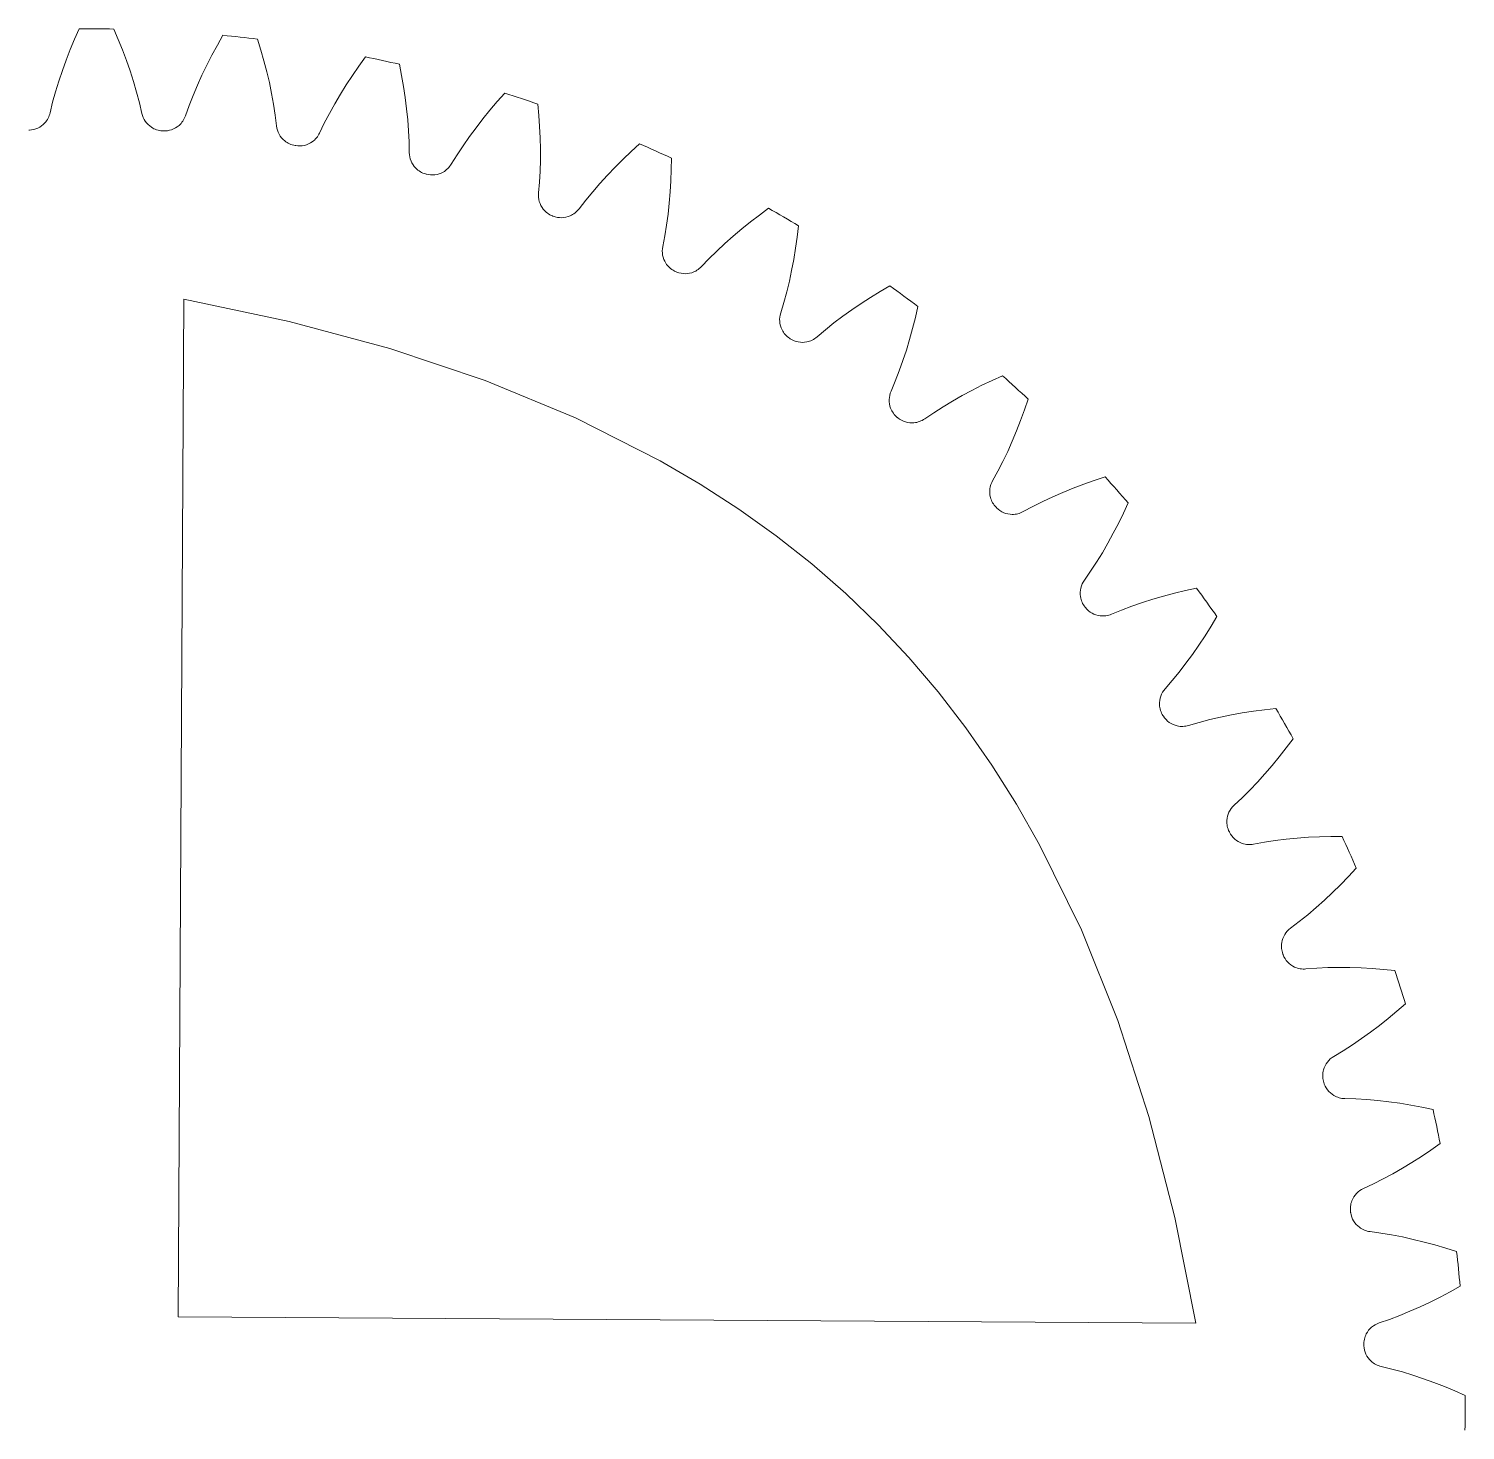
# Model space of a CAD drawing. Extents: x -181 to 448, y -465 to -8.
# Drawn here: x 355.4 to 447.9, y -116.5 to -26.2 of the extents above; entities that cross this region are included whole.
import ezdxf

# ---------------------------------------------------------------- set-up
doc = ezdxf.new("R2010")
doc.units = 0
doc.header["$MEASUREMENT"] = 0
doc.layers.add('Layer 1', color=7, linetype='Continuous')

# ---------------------------------------------------------------- blocks, each defined once
blk = doc.blocks.new('block 6')
at = {"layer": 'Layer 1', "color": 7, "lineweight": 9, "true_color": 0xffffff}
blk.add_lwpolyline([(365.37, -43.596), (372.165, -45.027), (378.642, -46.772), (384.793, -48.84), (390.605, -51.244), (396.061, -54.001), (398.649, -55.517), (401.141, -57.129), (403.535, -58.838), (405.828, -60.646), (408.02, -62.555), (410.109, -64.565), (412.095, -66.678), (413.979, -68.892), (415.761, -71.207), (417.442, -73.621), (419.025, -76.132), (420.512, -78.738), (423.208, -84.227), (425.547, -90.069), (427.547, -96.246), (429.221, -102.747), (430.577, -109.561)], dxfattribs=at)
blk = doc.blocks.new('block 7')
at = {"layer": 'Layer 1', "color": 7, "lineweight": 9, "true_color": 0xffffff}
blk.add_lwpolyline([(430.577, -109.561), (365.01, -109.16)], dxfattribs=at)
blk = doc.blocks.new('block 8')
at = {"layer": 'Layer 1', "color": 7, "lineweight": 9, "true_color": 0xffffff}
blk.add_lwpolyline([(365.01, -109.16), (365.37, -43.596)], dxfattribs=at)
blk = doc.blocks.new('block 15')
at = {"layer": 'Layer 1', "color": 7, "lineweight": 9, "true_color": 0xffffff}
blk.add_open_spline([(440.558, -102.454), (440.556, -102.439), (440.554, -102.423), (440.551, -102.408)], degree=3, dxfattribs=at)
blk = doc.blocks.new('block 16')
at = {"layer": 'Layer 1', "color": 7, "lineweight": 9, "true_color": 0xffffff}
blk.add_open_spline([(441.38, -100.886), (441.21, -100.963), (441.056, -101.071), (440.928, -101.206), (440.8, -101.341), (440.699, -101.5), (440.632, -101.674), (440.587, -101.79), (440.557, -101.912), (440.543, -102.035), (440.53, -102.159), (440.532, -102.285), (440.551, -102.408)], degree=3, knots=[0, 0, 0, 0, 1, 1, 1, 2, 2, 2, 3, 3, 3, 4, 4, 4, 4], dxfattribs=at)
blk = doc.blocks.new('block 17')
at = {"layer": 'Layer 1', "color": 7, "lineweight": 9, "true_color": 0xffffff}
blk.add_lwpolyline([(441.38, -100.886), (442.016, -100.588), (442.647, -100.269), (443.272, -99.931), (443.892, -99.575), (444.507, -99.203), (445.116, -98.814), (445.72, -98.41), (446.319, -97.991)], dxfattribs=at)
blk = doc.blocks.new('block 18')
at = {"layer": 'Layer 1', "color": 7, "lineweight": 9, "true_color": 0xffffff}
blk.add_open_spline([(446.319, -97.991), (446.177, -97.256), (446.025, -96.522), (445.864, -95.79)], degree=3, dxfattribs=at)
blk = doc.blocks.new('block 19')
at = {"layer": 'Layer 1', "color": 7, "lineweight": 9, "true_color": 0xffffff}
blk.add_lwpolyline([(440.181, -95.092), (440.884, -95.113), (441.589, -95.155), (442.297, -95.218), (443.008, -95.298), (443.72, -95.397), (444.433, -95.512), (445.148, -95.643), (445.864, -95.79)], dxfattribs=at)
blk = doc.blocks.new('block 20')
at = {"layer": 'Layer 1', "color": 7, "lineweight": 9, "true_color": 0xffffff}
blk.add_open_spline([(438.817, -94.024), (438.864, -94.204), (438.946, -94.373), (439.058, -94.522), (439.17, -94.671), (439.31, -94.796), (439.47, -94.891), (439.578, -94.955), (439.693, -95.004), (439.813, -95.038), (439.933, -95.072), (440.057, -95.09), (440.181, -95.092)], degree=3, knots=[0, 0, 0, 0, 1, 1, 1, 2, 2, 2, 3, 3, 3, 4, 4, 4, 4], dxfattribs=at)
blk = doc.blocks.new('block 21')
at = {"layer": 'Layer 1', "color": 7, "lineweight": 9, "true_color": 0xffffff}
blk.add_open_spline([(438.817, -94.024), (438.813, -94.009), (438.809, -93.994), (438.805, -93.978)], degree=3, dxfattribs=at)
blk = doc.blocks.new('block 22')
at = {"layer": 'Layer 1', "color": 7, "lineweight": 9, "true_color": 0xffffff}
blk.add_open_spline([(439.47, -92.379), (439.309, -92.472), (439.168, -92.596), (439.054, -92.744), (438.941, -92.892), (438.858, -93.06), (438.809, -93.24), (438.776, -93.36), (438.759, -93.484), (438.758, -93.609), (438.758, -93.734), (438.774, -93.858), (438.805, -93.978)], degree=3, knots=[0, 0, 0, 0, 1, 1, 1, 2, 2, 2, 3, 3, 3, 4, 4, 4, 4], dxfattribs=at)
blk = doc.blocks.new('block 23')
at = {"layer": 'Layer 1', "color": 7, "lineweight": 9, "true_color": 0xffffff}
blk.add_lwpolyline([(439.47, -92.379), (440.072, -92.016), (440.666, -91.633), (441.253, -91.231), (441.832, -90.812), (442.404, -90.377), (442.97, -89.927), (443.528, -89.462), (444.08, -88.983)], dxfattribs=at)
blk = doc.blocks.new('block 24')
at = {"layer": 'Layer 1', "color": 7, "lineweight": 9, "true_color": 0xffffff}
blk.add_open_spline([(444.08, -88.983), (443.862, -88.266), (443.634, -87.552), (443.397, -86.842)], degree=3, dxfattribs=at)
blk = doc.blocks.new('block 25')
at = {"layer": 'Layer 1', "color": 7, "lineweight": 9, "true_color": 0xffffff}
blk.add_lwpolyline([(437.673, -86.741), (438.373, -86.689), (439.08, -86.657), (439.79, -86.645), (440.505, -86.651), (441.224, -86.675), (441.945, -86.715), (442.67, -86.77), (443.397, -86.842)], dxfattribs=at)
blk = doc.blocks.new('block 26')
at = {"layer": 'Layer 1', "color": 7, "lineweight": 9, "true_color": 0xffffff}
blk.add_open_spline([(436.204, -85.822), (436.27, -85.996), (436.369, -86.156), (436.496, -86.292), (436.623, -86.428), (436.776, -86.538), (436.945, -86.616), (437.058, -86.668), (437.178, -86.705), (437.301, -86.726), (437.423, -86.747), (437.549, -86.752), (437.673, -86.741)], degree=3, knots=[0, 0, 0, 0, 1, 1, 1, 2, 2, 2, 3, 3, 3, 4, 4, 4, 4], dxfattribs=at)
blk = doc.blocks.new('block 27')
at = {"layer": 'Layer 1', "color": 7, "lineweight": 9, "true_color": 0xffffff}
blk.add_open_spline([(436.204, -85.822), (436.199, -85.807), (436.193, -85.792), (436.188, -85.778)], degree=3, dxfattribs=at)
blk = doc.blocks.new('block 28')
at = {"layer": 'Layer 1', "color": 7, "lineweight": 9, "true_color": 0xffffff}
blk.add_open_spline([(436.682, -84.117), (436.532, -84.227), (436.404, -84.365), (436.307, -84.524), (436.209, -84.683), (436.144, -84.859), (436.114, -85.043), (436.094, -85.166), (436.09, -85.291), (436.103, -85.415), (436.115, -85.539), (436.144, -85.661), (436.188, -85.778)], degree=3, knots=[0, 0, 0, 0, 1, 1, 1, 2, 2, 2, 3, 3, 3, 4, 4, 4, 4], dxfattribs=at)
blk = doc.blocks.new('block 29')
at = {"layer": 'Layer 1', "color": 7, "lineweight": 9, "true_color": 0xffffff}
blk.add_lwpolyline([(436.682, -84.117), (437.243, -83.693), (437.793, -83.25), (438.335, -82.79), (438.867, -82.313), (439.391, -81.82), (439.906, -81.313), (440.413, -80.792), (440.912, -80.258)], dxfattribs=at)
blk = doc.blocks.new('block 30')
at = {"layer": 'Layer 1', "color": 7, "lineweight": 9, "true_color": 0xffffff}
blk.add_open_spline([(440.912, -80.258), (440.619, -79.568), (440.318, -78.882), (440.009, -78.2)], degree=3, dxfattribs=at)
blk = doc.blocks.new('block 31')
at = {"layer": 'Layer 1', "color": 7, "lineweight": 9, "true_color": 0xffffff}
blk.add_lwpolyline([(434.305, -78.698), (434.996, -78.573), (435.695, -78.468), (436.401, -78.382), (437.113, -78.313), (437.83, -78.261), (438.552, -78.225), (439.278, -78.205), (440.009, -78.2)], dxfattribs=at)
blk = doc.blocks.new('block 32')
at = {"layer": 'Layer 1', "color": 7, "lineweight": 9, "true_color": 0xffffff}
blk.add_open_spline([(432.749, -77.937), (432.832, -78.104), (432.948, -78.252), (433.088, -78.375), (433.229, -78.497), (433.392, -78.59), (433.568, -78.65), (433.686, -78.69), (433.809, -78.715), (433.933, -78.723), (434.058, -78.731), (434.183, -78.723), (434.305, -78.698)], degree=3, knots=[0, 0, 0, 0, 1, 1, 1, 2, 2, 2, 3, 3, 3, 4, 4, 4, 4], dxfattribs=at)
blk = doc.blocks.new('block 33')
at = {"layer": 'Layer 1', "color": 7, "lineweight": 9, "true_color": 0xffffff}
blk.add_open_spline([(432.749, -77.937), (432.742, -77.923), (432.735, -77.909), (432.728, -77.895)], degree=3, dxfattribs=at)
blk = doc.blocks.new('block 34')
at = {"layer": 'Layer 1', "color": 7, "lineweight": 9, "true_color": 0xffffff}
blk.add_open_spline([(433.045, -76.192), (432.907, -76.317), (432.795, -76.468), (432.715, -76.636), (432.634, -76.804), (432.588, -76.986), (432.577, -77.172), (432.57, -77.297), (432.58, -77.422), (432.605, -77.544), (432.63, -77.666), (432.672, -77.784), (432.728, -77.895)], degree=3, knots=[0, 0, 0, 0, 1, 1, 1, 2, 2, 2, 3, 3, 3, 4, 4, 4, 4], dxfattribs=at)
blk = doc.blocks.new('block 35')
at = {"layer": 'Layer 1', "color": 7, "lineweight": 9, "true_color": 0xffffff}
blk.add_lwpolyline([(433.045, -76.192), (433.559, -75.712), (434.06, -75.214), (434.55, -74.699), (435.03, -74.169), (435.499, -73.625), (435.959, -73.067), (436.408, -72.496), (436.849, -71.912)], dxfattribs=at)
blk = doc.blocks.new('block 36')
at = {"layer": 'Layer 1', "color": 7, "lineweight": 9, "true_color": 0xffffff}
blk.add_open_spline([(436.849, -71.912), (436.486, -71.257), (436.115, -70.606), (435.736, -69.96)], degree=3, dxfattribs=at)
blk = doc.blocks.new('block 37')
at = {"layer": 'Layer 1', "color": 7, "lineweight": 9, "true_color": 0xffffff}
blk.add_lwpolyline([(430.115, -71.052), (430.79, -70.855), (431.474, -70.677), (432.166, -70.518), (432.867, -70.375), (433.575, -70.248), (434.289, -70.137), (435.009, -70.041), (435.736, -69.96)], dxfattribs=at)
blk = doc.blocks.new('block 38')
at = {"layer": 'Layer 1', "color": 7, "lineweight": 9, "true_color": 0xffffff}
blk.add_open_spline([(428.488, -70.458), (428.588, -70.614), (428.718, -70.75), (428.871, -70.857), (429.023, -70.964), (429.195, -71.04), (429.377, -71.081), (429.499, -71.108), (429.623, -71.12), (429.748, -71.115), (429.873, -71.11), (429.996, -71.089), (430.115, -71.052)], degree=3, knots=[0, 0, 0, 0, 1, 1, 1, 2, 2, 2, 3, 3, 3, 4, 4, 4, 4], dxfattribs=at)
blk = doc.blocks.new('block 39')
at = {"layer": 'Layer 1', "color": 7, "lineweight": 9, "true_color": 0xffffff}
blk.add_open_spline([(428.488, -70.458), (428.479, -70.444), (428.471, -70.431), (428.462, -70.418)], degree=3, dxfattribs=at)
blk = doc.blocks.new('block 40')
at = {"layer": 'Layer 1', "color": 7, "lineweight": 9, "true_color": 0xffffff}
blk.add_open_spline([(428.6, -68.691), (428.476, -68.83), (428.38, -68.992), (428.318, -69.167), (428.256, -69.343), (428.228, -69.529), (428.237, -69.715), (428.243, -69.839), (428.266, -69.962), (428.304, -70.081), (428.342, -70.2), (428.395, -70.313), (428.462, -70.418)], degree=3, knots=[0, 0, 0, 0, 1, 1, 1, 2, 2, 2, 3, 3, 3, 4, 4, 4, 4], dxfattribs=at)
blk = doc.blocks.new('block 41')
at = {"layer": 'Layer 1', "color": 7, "lineweight": 9, "true_color": 0xffffff}
blk.add_lwpolyline([(428.6, -68.691), (429.061, -68.16), (429.507, -67.612), (429.941, -67.049), (430.363, -66.472), (430.772, -65.881), (431.171, -65.278), (431.559, -64.663), (431.935, -64.037)], dxfattribs=at)
blk = doc.blocks.new('block 42')
at = {"layer": 'Layer 1', "color": 7, "lineweight": 9, "true_color": 0xffffff}
blk.add_open_spline([(431.935, -64.037), (431.506, -63.423), (431.069, -62.815), (430.624, -62.212)], degree=3, dxfattribs=at)
blk = doc.blocks.new('block 43')
at = {"layer": 'Layer 1', "color": 7, "lineweight": 9, "true_color": 0xffffff}
blk.add_lwpolyline([(425.149, -63.885), (425.799, -63.619), (426.461, -63.37), (427.133, -63.139), (427.815, -62.924), (428.505, -62.724), (429.204, -62.539), (429.911, -62.369), (430.624, -62.212)], dxfattribs=at)
blk = doc.blocks.new('block 44')
at = {"layer": 'Layer 1', "color": 7, "lineweight": 9, "true_color": 0xffffff}
blk.add_open_spline([(423.468, -63.464), (423.585, -63.61), (423.728, -63.731), (423.891, -63.821), (424.054, -63.912), (424.233, -63.969), (424.418, -63.991), (424.542, -64.006), (424.667, -64.004), (424.79, -63.986), (424.914, -63.968), (425.034, -63.934), (425.149, -63.885)], degree=3, knots=[0, 0, 0, 0, 1, 1, 1, 2, 2, 2, 3, 3, 3, 4, 4, 4, 4], dxfattribs=at)
blk = doc.blocks.new('block 45')
at = {"layer": 'Layer 1', "color": 7, "lineweight": 9, "true_color": 0xffffff}
blk.add_open_spline([(423.468, -63.464), (423.458, -63.452), (423.449, -63.44), (423.439, -63.428)], degree=3, dxfattribs=at)
blk = doc.blocks.new('block 46')
at = {"layer": 'Layer 1', "color": 7, "lineweight": 9, "true_color": 0xffffff}
blk.add_open_spline([(423.396, -61.696), (423.287, -61.847), (423.208, -62.018), (423.164, -62.199), (423.121, -62.38), (423.113, -62.568), (423.142, -62.752), (423.161, -62.875), (423.196, -62.995), (423.246, -63.109), (423.296, -63.223), (423.361, -63.33), (423.439, -63.428)], degree=3, knots=[0, 0, 0, 0, 1, 1, 1, 2, 2, 2, 3, 3, 3, 4, 4, 4, 4], dxfattribs=at)
blk = doc.blocks.new('block 47')
at = {"layer": 'Layer 1', "color": 7, "lineweight": 9, "true_color": 0xffffff}
blk.add_lwpolyline([(423.396, -61.696), (423.798, -61.119), (424.185, -60.528), (424.557, -59.922), (424.916, -59.304), (425.262, -58.674), (425.595, -58.033), (425.917, -57.381), (426.226, -56.719)], dxfattribs=at)
blk = doc.blocks.new('block 48')
at = {"layer": 'Layer 1', "color": 7, "lineweight": 9, "true_color": 0xffffff}
blk.add_open_spline([(426.226, -56.719), (425.735, -56.153), (425.236, -55.593), (424.731, -55.04)], degree=3, dxfattribs=at)
blk = doc.blocks.new('block 49')
at = {"layer": 'Layer 1', "color": 7, "lineweight": 9, "true_color": 0xffffff}
blk.add_lwpolyline([(419.46, -57.277), (420.079, -56.944), (420.712, -56.628), (421.356, -56.328), (422.012, -56.042), (422.678, -55.772), (423.353, -55.515), (424.038, -55.271), (424.731, -55.04)], dxfattribs=at)
blk = doc.blocks.new('block 50')
at = {"layer": 'Layer 1', "color": 7, "lineweight": 9, "true_color": 0xffffff}
blk.add_open_spline([(417.745, -57.034), (417.876, -57.166), (418.032, -57.272), (418.203, -57.345), (418.375, -57.418), (418.559, -57.456), (418.745, -57.458), (418.869, -57.46), (418.994, -57.445), (419.115, -57.415), (419.235, -57.384), (419.352, -57.338), (419.46, -57.277)], degree=3, knots=[0, 0, 0, 0, 1, 1, 1, 2, 2, 2, 3, 3, 3, 4, 4, 4, 4], dxfattribs=at)
blk = doc.blocks.new('block 51')
at = {"layer": 'Layer 1', "color": 7, "lineweight": 9, "true_color": 0xffffff}
blk.add_open_spline([(417.745, -57.034), (417.734, -57.023), (417.723, -57.012), (417.712, -57)], degree=3, dxfattribs=at)
blk = doc.blocks.new('block 52')
at = {"layer": 'Layer 1', "color": 7, "lineweight": 9, "true_color": 0xffffff}
blk.add_open_spline([(417.488, -55.283), (417.396, -55.444), (417.335, -55.622), (417.311, -55.807), (417.286, -55.992), (417.298, -56.179), (417.346, -56.359), (417.378, -56.48), (417.425, -56.596), (417.487, -56.704), (417.549, -56.812), (417.625, -56.912), (417.712, -57)], degree=3, knots=[0, 0, 0, 0, 1, 1, 1, 2, 2, 2, 3, 3, 3, 4, 4, 4, 4], dxfattribs=at)
blk = doc.blocks.new('block 53')
at = {"layer": 'Layer 1', "color": 7, "lineweight": 9, "true_color": 0xffffff}
blk.add_lwpolyline([(417.488, -55.283), (417.828, -54.667), (418.151, -54.039), (418.458, -53.398), (418.75, -52.745), (419.029, -52.082), (419.293, -51.41), (419.544, -50.728), (419.783, -50.037)], dxfattribs=at)
blk = doc.blocks.new('block 54')
at = {"layer": 'Layer 1', "color": 7, "lineweight": 9, "true_color": 0xffffff}
blk.add_open_spline([(419.783, -50.037), (419.235, -49.525), (418.681, -49.021), (418.121, -48.524)], degree=3, dxfattribs=at)
blk = doc.blocks.new('block 55')
at = {"layer": 'Layer 1', "color": 7, "lineweight": 9, "true_color": 0xffffff}
blk.add_lwpolyline([(413.113, -51.299), (413.693, -50.903), (414.289, -50.523), (414.899, -50.157), (415.521, -49.805), (416.155, -49.466), (416.8, -49.14), (417.455, -48.826), (418.121, -48.524)], dxfattribs=at)
blk = doc.blocks.new('block 56')
at = {"layer": 'Layer 1', "color": 7, "lineweight": 9, "true_color": 0xffffff}
blk.add_open_spline([(411.381, -51.237), (411.525, -51.355), (411.691, -51.444), (411.869, -51.498), (412.047, -51.553), (412.234, -51.572), (412.42, -51.555), (412.544, -51.543), (412.666, -51.516), (412.783, -51.472), (412.9, -51.429), (413.011, -51.371), (413.113, -51.299)], degree=3, knots=[0, 0, 0, 0, 1, 1, 1, 2, 2, 2, 3, 3, 3, 4, 4, 4, 4], dxfattribs=at)
blk = doc.blocks.new('block 57')
at = {"layer": 'Layer 1', "color": 7, "lineweight": 9, "true_color": 0xffffff}
blk.add_open_spline([(411.381, -51.237), (411.369, -51.227), (411.357, -51.217), (411.345, -51.207)], degree=3, dxfattribs=at)
blk = doc.blocks.new('block 58')
at = {"layer": 'Layer 1', "color": 7, "lineweight": 9, "true_color": 0xffffff}
blk.add_open_spline([(410.943, -49.522), (410.867, -49.692), (410.826, -49.876), (410.821, -50.062), (410.816, -50.248), (410.848, -50.434), (410.914, -50.608), (410.958, -50.724), (411.017, -50.835), (411.09, -50.936), (411.163, -51.037), (411.249, -51.128), (411.345, -51.207)], degree=3, knots=[0, 0, 0, 0, 1, 1, 1, 2, 2, 2, 3, 3, 3, 4, 4, 4, 4], dxfattribs=at)
blk = doc.blocks.new('block 59')
at = {"layer": 'Layer 1', "color": 7, "lineweight": 9, "true_color": 0xffffff}
blk.add_lwpolyline([(410.943, -49.522), (411.216, -48.875), (411.472, -48.216), (411.71, -47.546), (411.933, -46.867), (412.14, -46.178), (412.333, -45.482), (412.511, -44.777), (412.676, -44.065)], dxfattribs=at)
blk = doc.blocks.new('block 60')
at = {"layer": 'Layer 1', "color": 7, "lineweight": 9, "true_color": 0xffffff}
blk.add_open_spline([(412.676, -44.065), (412.078, -43.614), (411.475, -43.17), (410.865, -42.734)], degree=3, dxfattribs=at)
blk = doc.blocks.new('block 61')
at = {"layer": 'Layer 1', "color": 7, "lineweight": 9, "true_color": 0xffffff}
blk.add_lwpolyline([(406.175, -46.018), (406.711, -45.563), (407.264, -45.123), (407.832, -44.695), (408.414, -44.28), (409.009, -43.877), (409.616, -43.485), (410.235, -43.104), (410.865, -42.734)], dxfattribs=at)
blk = doc.blocks.new('block 62')
at = {"layer": 'Layer 1', "color": 7, "lineweight": 9, "true_color": 0xffffff}
blk.add_open_spline([(404.447, -46.137), (404.602, -46.239), (404.776, -46.31), (404.959, -46.346), (405.142, -46.381), (405.33, -46.381), (405.513, -46.344), (405.635, -46.32), (405.753, -46.28), (405.865, -46.225), (405.977, -46.169), (406.081, -46.1), (406.175, -46.018)], degree=3, knots=[0, 0, 0, 0, 1, 1, 1, 2, 2, 2, 3, 3, 3, 4, 4, 4, 4], dxfattribs=at)
blk = doc.blocks.new('block 63')
at = {"layer": 'Layer 1', "color": 7, "lineweight": 9, "true_color": 0xffffff}
blk.add_open_spline([(404.447, -46.137), (404.433, -46.128), (404.42, -46.12), (404.407, -46.111)], degree=3, dxfattribs=at)
blk = doc.blocks.new('block 64')
at = {"layer": 'Layer 1', "color": 7, "lineweight": 9, "true_color": 0xffffff}
blk.add_open_spline([(403.831, -44.477), (403.774, -44.655), (403.752, -44.841), (403.767, -45.027), (403.781, -45.213), (403.832, -45.394), (403.916, -45.56), (403.972, -45.671), (404.042, -45.775), (404.125, -45.868), (404.208, -45.961), (404.303, -46.043), (404.407, -46.111)], degree=3, knots=[0, 0, 0, 0, 1, 1, 1, 2, 2, 2, 3, 3, 3, 4, 4, 4, 4], dxfattribs=at)
blk = doc.blocks.new('block 65')
at = {"layer": 'Layer 1', "color": 7, "lineweight": 9, "true_color": 0xffffff}
blk.add_lwpolyline([(403.831, -44.477), (404.035, -43.805), (404.221, -43.123), (404.388, -42.432), (404.538, -41.733), (404.672, -41.027), (404.791, -40.314), (404.895, -39.594), (404.985, -38.869)], dxfattribs=at)
blk = doc.blocks.new('block 66')
at = {"layer": 'Layer 1', "color": 7, "lineweight": 9, "true_color": 0xffffff}
blk.add_open_spline([(404.985, -38.869), (404.343, -38.483), (403.696, -38.105), (403.044, -37.735)], degree=3, dxfattribs=at)
blk = doc.blocks.new('block 67')
at = {"layer": 'Layer 1', "color": 7, "lineweight": 9, "true_color": 0xffffff}
blk.add_lwpolyline([(398.723, -41.491), (399.209, -40.983), (399.712, -40.487), (400.232, -40.002), (400.768, -39.528), (401.317, -39.065), (401.881, -38.612), (402.456, -38.168), (403.044, -37.735)], dxfattribs=at)
blk = doc.blocks.new('block 68')
at = {"layer": 'Layer 1', "color": 7, "lineweight": 9, "true_color": 0xffffff}
blk.add_open_spline([(397.017, -41.79), (397.182, -41.875), (397.363, -41.928), (397.548, -41.944), (397.734, -41.96), (397.921, -41.94), (398.098, -41.885), (398.217, -41.848), (398.331, -41.795), (398.437, -41.729), (398.542, -41.662), (398.638, -41.582), (398.723, -41.491)], degree=3, knots=[0, 0, 0, 0, 1, 1, 1, 2, 2, 2, 3, 3, 3, 4, 4, 4, 4], dxfattribs=at)
blk = doc.blocks.new('block 69')
at = {"layer": 'Layer 1', "color": 7, "lineweight": 9, "true_color": 0xffffff}
blk.add_open_spline([(397.017, -41.79), (397.003, -41.782), (396.989, -41.775), (396.975, -41.768)], degree=3, dxfattribs=at)
blk = doc.blocks.new('block 70')
at = {"layer": 'Layer 1', "color": 7, "lineweight": 9, "true_color": 0xffffff}
blk.add_open_spline([(396.231, -40.204), (396.193, -40.386), (396.19, -40.574), (396.224, -40.757), (396.258, -40.94), (396.327, -41.115), (396.428, -41.271), (396.496, -41.376), (396.577, -41.472), (396.669, -41.556), (396.761, -41.64), (396.864, -41.711), (396.975, -41.768)], degree=3, knots=[0, 0, 0, 0, 1, 1, 1, 2, 2, 2, 3, 3, 3, 4, 4, 4, 4], dxfattribs=at)
blk = doc.blocks.new('block 71')
at = {"layer": 'Layer 1', "color": 7, "lineweight": 9, "true_color": 0xffffff}
blk.add_lwpolyline([(396.231, -40.204), (396.364, -39.513), (396.477, -38.816), (396.571, -38.111), (396.647, -37.4), (396.707, -36.684), (396.751, -35.962), (396.779, -35.236), (396.792, -34.506)], dxfattribs=at)
blk = doc.blocks.new('block 72')
at = {"layer": 'Layer 1', "color": 7, "lineweight": 9, "true_color": 0xffffff}
blk.add_open_spline([(396.792, -34.506), (396.113, -34.188), (395.43, -33.88), (394.744, -33.58)], degree=3, dxfattribs=at)
blk = doc.blocks.new('block 73')
at = {"layer": 'Layer 1', "color": 7, "lineweight": 9, "true_color": 0xffffff}
blk.add_lwpolyline([(390.839, -37.767), (391.269, -37.211), (391.718, -36.665), (392.184, -36.129), (392.667, -35.602), (393.165, -35.084), (393.678, -34.574), (394.204, -34.073), (394.744, -33.58)], dxfattribs=at)
blk = doc.blocks.new('block 74')
at = {"layer": 'Layer 1', "color": 7, "lineweight": 9, "true_color": 0xffffff}
blk.add_open_spline([(389.173, -38.243), (389.346, -38.311), (389.531, -38.344), (389.718, -38.341), (389.904, -38.337), (390.088, -38.298), (390.259, -38.224), (390.373, -38.175), (390.481, -38.111), (390.579, -38.034), (390.677, -37.957), (390.764, -37.867), (390.839, -37.767)], degree=3, knots=[0, 0, 0, 0, 1, 1, 1, 2, 2, 2, 3, 3, 3, 4, 4, 4, 4], dxfattribs=at)
blk = doc.blocks.new('block 75')
at = {"layer": 'Layer 1', "color": 7, "lineweight": 9, "true_color": 0xffffff}
blk.add_open_spline([(389.173, -38.243), (389.158, -38.237), (389.144, -38.232), (389.129, -38.226)], degree=3, dxfattribs=at)
blk = doc.blocks.new('block 76')
at = {"layer": 'Layer 1', "color": 7, "lineweight": 9, "true_color": 0xffffff}
blk.add_open_spline([(388.226, -36.748), (388.207, -36.933), (388.224, -37.12), (388.277, -37.299), (388.33, -37.477), (388.417, -37.644), (388.534, -37.789), (388.612, -37.886), (388.702, -37.973), (388.803, -38.047), (388.903, -38.12), (389.013, -38.181), (389.129, -38.226)], degree=3, knots=[0, 0, 0, 0, 1, 1, 1, 2, 2, 2, 3, 3, 3, 4, 4, 4, 4], dxfattribs=at)
blk = doc.blocks.new('block 77')
at = {"layer": 'Layer 1', "color": 7, "lineweight": 9, "true_color": 0xffffff}
blk.add_lwpolyline([(388.226, -36.748), (388.286, -36.047), (388.325, -35.342), (388.345, -34.631), (388.347, -33.916), (388.331, -33.197), (388.299, -32.475), (388.251, -31.75), (388.188, -31.022)], dxfattribs=at)
blk = doc.blocks.new('block 78')
at = {"layer": 'Layer 1', "color": 7, "lineweight": 9, "true_color": 0xffffff}
blk.add_open_spline([(388.188, -31.022), (387.48, -30.778), (386.769, -30.542), (386.055, -30.316)], degree=3, dxfattribs=at)
blk = doc.blocks.new('block 79')
at = {"layer": 'Layer 1', "color": 7, "lineweight": 9, "true_color": 0xffffff}
blk.add_lwpolyline([(382.608, -34.888), (382.978, -34.29), (383.367, -33.701), (383.775, -33.118), (384.2, -32.544), (384.642, -31.976), (385.098, -31.416), (385.569, -30.862), (386.055, -30.316)], dxfattribs=at)
blk = doc.blocks.new('block 80')
at = {"layer": 'Layer 1', "color": 7, "lineweight": 9, "true_color": 0xffffff}
blk.add_open_spline([(381.001, -35.535), (381.181, -35.585), (381.369, -35.598), (381.553, -35.576), (381.738, -35.553), (381.917, -35.495), (382.079, -35.404), (382.188, -35.343), (382.288, -35.268), (382.378, -35.181), (382.467, -35.094), (382.544, -34.995), (382.608, -34.888)], degree=3, knots=[0, 0, 0, 0, 1, 1, 1, 2, 2, 2, 3, 3, 3, 4, 4, 4, 4], dxfattribs=at)
blk = doc.blocks.new('block 81')
at = {"layer": 'Layer 1', "color": 7, "lineweight": 9, "true_color": 0xffffff}
blk.add_open_spline([(381.001, -35.535), (380.986, -35.531), (380.971, -35.527), (380.956, -35.523)], degree=3, dxfattribs=at)
blk = doc.blocks.new('block 82')
at = {"layer": 'Layer 1', "color": 7, "lineweight": 9, "true_color": 0xffffff}
blk.add_open_spline([(379.903, -34.147), (379.904, -34.334), (379.941, -34.518), (380.012, -34.69), (380.083, -34.862), (380.187, -35.019), (380.318, -35.151), (380.406, -35.239), (380.505, -35.316), (380.613, -35.379), (380.72, -35.442), (380.836, -35.49), (380.956, -35.523)], degree=3, knots=[0, 0, 0, 0, 1, 1, 1, 2, 2, 2, 3, 3, 3, 4, 4, 4, 4], dxfattribs=at)
blk = doc.blocks.new('block 83')
at = {"layer": 'Layer 1', "color": 7, "lineweight": 9, "true_color": 0xffffff}
blk.add_lwpolyline([(379.903, -34.147), (379.89, -33.445), (379.855, -32.739), (379.801, -32.03), (379.728, -31.319), (379.637, -30.606), (379.53, -29.891), (379.406, -29.175), (379.267, -28.457)], dxfattribs=at)
blk = doc.blocks.new('block 84')
at = {"layer": 'Layer 1', "color": 7, "lineweight": 9, "true_color": 0xffffff}
blk.add_open_spline([(379.267, -28.457), (378.537, -28.288), (377.805, -28.128), (377.072, -27.978)], degree=3, dxfattribs=at)
blk = doc.blocks.new('block 85')
at = {"layer": 'Layer 1', "color": 7, "lineweight": 9, "true_color": 0xffffff}
blk.add_lwpolyline([(374.122, -32.885), (374.427, -32.252), (374.753, -31.625), (375.098, -31.003), (375.461, -30.387), (375.84, -29.777), (376.236, -29.172), (376.646, -28.572), (377.072, -27.978)], dxfattribs=at)
blk = doc.blocks.new('block 86')
at = {"layer": 'Layer 1', "color": 7, "lineweight": 9, "true_color": 0xffffff}
blk.add_open_spline([(372.592, -33.697), (372.775, -33.727), (372.963, -33.721), (373.145, -33.679), (373.326, -33.638), (373.498, -33.561), (373.65, -33.453), (373.752, -33.381), (373.844, -33.296), (373.923, -33.2), (374.003, -33.104), (374.07, -32.999), (374.122, -32.885)], degree=3, knots=[0, 0, 0, 0, 1, 1, 1, 2, 2, 2, 3, 3, 3, 4, 4, 4, 4], dxfattribs=at)
blk = doc.blocks.new('block 87')
at = {"layer": 'Layer 1', "color": 7, "lineweight": 9, "true_color": 0xffffff}
blk.add_open_spline([(372.592, -33.697), (372.576, -33.695), (372.561, -33.692), (372.545, -33.689)], degree=3, dxfattribs=at)
blk = doc.blocks.new('block 88')
at = {"layer": 'Layer 1', "color": 7, "lineweight": 9, "true_color": 0xffffff}
blk.add_open_spline([(371.354, -32.431), (371.374, -32.617), (371.43, -32.796), (371.519, -32.96), (371.608, -33.124), (371.728, -33.268), (371.872, -33.386), (371.969, -33.465), (372.075, -33.531), (372.189, -33.582), (372.302, -33.633), (372.422, -33.669), (372.545, -33.689)], degree=3, knots=[0, 0, 0, 0, 1, 1, 1, 2, 2, 2, 3, 3, 3, 4, 4, 4, 4], dxfattribs=at)
blk = doc.blocks.new('block 89')
at = {"layer": 'Layer 1', "color": 7, "lineweight": 9, "true_color": 0xffffff}
blk.add_lwpolyline([(371.354, -32.431), (371.268, -31.734), (371.159, -31.035), (371.031, -30.336), (370.884, -29.637), (370.719, -28.937), (370.538, -28.237), (370.34, -27.538), (370.127, -26.839)], dxfattribs=at)
blk = doc.blocks.new('block 90')
at = {"layer": 'Layer 1', "color": 7, "lineweight": 9, "true_color": 0xffffff}
blk.add_open_spline([(370.127, -26.839), (369.384, -26.747), (368.639, -26.665), (367.893, -26.592)], degree=3, dxfattribs=at)
blk = doc.blocks.new('block 91')
at = {"layer": 'Layer 1', "color": 7, "lineweight": 9, "true_color": 0xffffff}
blk.add_lwpolyline([(365.473, -31.781), (365.71, -31.119), (365.969, -30.461), (366.247, -29.807), (366.543, -29.156), (366.857, -28.509), (367.187, -27.866), (367.533, -27.227), (367.893, -26.592)], dxfattribs=at)
blk = doc.blocks.new('block 92')
at = {"layer": 'Layer 1', "color": 7, "lineweight": 9, "true_color": 0xffffff}
blk.add_open_spline([(364.036, -32.748), (364.222, -32.759), (364.408, -32.733), (364.584, -32.672), (364.76, -32.612), (364.923, -32.517), (365.063, -32.395), (365.157, -32.312), (365.239, -32.218), (365.308, -32.114), (365.378, -32.011), (365.433, -31.899), (365.473, -31.781)], degree=3, knots=[0, 0, 0, 0, 1, 1, 1, 2, 2, 2, 3, 3, 3, 4, 4, 4, 4], dxfattribs=at)
blk = doc.blocks.new('block 93')
at = {"layer": 'Layer 1', "color": 7, "lineweight": 9, "true_color": 0xffffff}
blk.add_open_spline([(364.036, -32.748), (364.02, -32.747), (364.005, -32.746), (363.989, -32.745)], degree=3, dxfattribs=at)
blk = doc.blocks.new('block 94')
at = {"layer": 'Layer 1', "color": 7, "lineweight": 9, "true_color": 0xffffff}
blk.add_open_spline([(362.673, -31.618), (362.712, -31.8), (362.787, -31.973), (362.892, -32.127), (362.998, -32.28), (363.132, -32.412), (363.288, -32.514), (363.392, -32.582), (363.505, -32.636), (363.623, -32.675), (363.742, -32.714), (363.865, -32.738), (363.989, -32.745)], degree=3, knots=[0, 0, 0, 0, 1, 1, 1, 2, 2, 2, 3, 3, 3, 4, 4, 4, 4], dxfattribs=at)
blk = doc.blocks.new('block 95')
at = {"layer": 'Layer 1', "color": 7, "lineweight": 9, "true_color": 0xffffff}
blk.add_lwpolyline([(362.673, -31.618), (362.514, -30.934), (362.333, -30.25), (362.133, -29.569), (361.913, -28.888), (361.676, -28.209), (361.423, -27.532), (361.153, -26.858), (360.868, -26.185)], dxfattribs=at)
blk = doc.blocks.new('block 96')
at = {"layer": 'Layer 1', "color": 7, "lineweight": 9, "true_color": 0xffffff}
blk.add_open_spline([(360.868, -26.185), (360.119, -26.171), (359.37, -26.167), (358.621, -26.172)], degree=3, dxfattribs=at)
blk = doc.blocks.new('block 97')
at = {"layer": 'Layer 1', "color": 7, "lineweight": 9, "true_color": 0xffffff}
blk.add_lwpolyline([(356.756, -31.586), (356.923, -30.903), (357.111, -30.222), (357.319, -29.542), (357.546, -28.864), (357.79, -28.188), (358.051, -27.514), (358.328, -26.842), (358.621, -26.172)], dxfattribs=at)
blk = doc.blocks.new('block 98')
at = {"layer": 'Layer 1', "color": 7, "lineweight": 9, "true_color": 0xffffff}
blk.add_open_spline([(355.428, -32.698), (355.614, -32.689), (355.796, -32.644), (355.965, -32.566), (356.134, -32.487), (356.286, -32.376), (356.412, -32.239), (356.497, -32.148), (356.569, -32.045), (356.627, -31.935), (356.685, -31.825), (356.728, -31.707), (356.756, -31.586)], degree=3, knots=[0, 0, 0, 0, 1, 1, 1, 2, 2, 2, 3, 3, 3, 4, 4, 4, 4], dxfattribs=at)
blk = doc.blocks.new('block 99')
at = {"layer": 'Layer 1', "color": 7, "lineweight": 9, "true_color": 0xffffff}
blk.add_open_spline([(355.428, -32.698), (355.412, -32.699), (355.396, -32.699), (355.381, -32.7)], degree=3, dxfattribs=at)
blk = doc.blocks.new('block 366')
at = {"layer": 'Layer 1', "color": 7, "lineweight": 9, "true_color": 0xffffff}
blk.add_open_spline([(447.922, -116.461), (447.935, -115.712), (447.94, -114.962), (447.934, -114.213)], degree=3, dxfattribs=at)
blk = doc.blocks.new('block 367')
at = {"layer": 'Layer 1', "color": 7, "lineweight": 9, "true_color": 0xffffff}
blk.add_lwpolyline([(442.521, -112.349), (443.203, -112.515), (443.885, -112.704), (444.564, -112.912), (445.242, -113.138), (445.919, -113.383), (446.593, -113.644), (447.265, -113.921), (447.934, -114.213)], dxfattribs=at)
blk = doc.blocks.new('block 368')
at = {"layer": 'Layer 1', "color": 7, "lineweight": 9, "true_color": 0xffffff}
blk.add_open_spline([(441.409, -111.02), (441.417, -111.206), (441.462, -111.389), (441.541, -111.558), (441.619, -111.727), (441.73, -111.878), (441.867, -112.005), (441.959, -112.089), (442.061, -112.162), (442.171, -112.22), (442.282, -112.278), (442.399, -112.321), (442.521, -112.349)], degree=3, knots=[0, 0, 0, 0, 1, 1, 1, 2, 2, 2, 3, 3, 3, 4, 4, 4, 4], dxfattribs=at)
blk = doc.blocks.new('block 369')
at = {"layer": 'Layer 1', "color": 7, "lineweight": 9, "true_color": 0xffffff}
blk.add_open_spline([(441.409, -111.02), (441.408, -111.005), (441.407, -110.989), (441.406, -110.973)], degree=3, dxfattribs=at)
blk = doc.blocks.new('block 370')
at = {"layer": 'Layer 1', "color": 7, "lineweight": 9, "true_color": 0xffffff}
blk.add_open_spline([(442.389, -109.547), (442.212, -109.605), (442.048, -109.697), (441.907, -109.818), (441.765, -109.939), (441.648, -110.086), (441.563, -110.252), (441.506, -110.363), (441.464, -110.481), (441.437, -110.602), (441.411, -110.724), (441.4, -110.849), (441.406, -110.973)], degree=3, knots=[0, 0, 0, 0, 1, 1, 1, 2, 2, 2, 3, 3, 3, 4, 4, 4, 4], dxfattribs=at)
blk = doc.blocks.new('block 371')
at = {"layer": 'Layer 1', "color": 7, "lineweight": 9, "true_color": 0xffffff}
blk.add_lwpolyline([(442.389, -109.547), (443.053, -109.317), (443.714, -109.066), (444.371, -108.795), (445.025, -108.506), (445.675, -108.199), (446.322, -107.876), (446.965, -107.538), (447.604, -107.184)], dxfattribs=at)
blk = doc.blocks.new('block 372')
at = {"layer": 'Layer 1', "color": 7, "lineweight": 9, "true_color": 0xffffff}
blk.add_open_spline([(447.604, -107.184), (447.54, -106.437), (447.466, -105.692), (447.382, -104.947)], degree=3, dxfattribs=at)
blk = doc.blocks.new('block 373')
at = {"layer": 'Layer 1', "color": 7, "lineweight": 9, "true_color": 0xffffff}
blk.add_lwpolyline([(441.803, -103.659), (442.5, -103.753), (443.197, -103.869), (443.895, -104.005), (444.593, -104.16), (445.29, -104.332), (445.988, -104.521), (446.685, -104.727), (447.382, -104.947)], dxfattribs=at)
blk = doc.blocks.new('block 374')
at = {"layer": 'Layer 1', "color": 7, "lineweight": 9, "true_color": 0xffffff}
blk.add_open_spline([(440.558, -102.454), (440.586, -102.638), (440.65, -102.815), (440.746, -102.975), (440.842, -103.135), (440.968, -103.274), (441.117, -103.385), (441.217, -103.46), (441.326, -103.521), (441.442, -103.567), (441.558, -103.613), (441.679, -103.644), (441.803, -103.659)], degree=3, knots=[0, 0, 0, 0, 1, 1, 1, 2, 2, 2, 3, 3, 3, 4, 4, 4, 4], dxfattribs=at)
blk = doc.blocks.new('block 2')
at = {"layer": 'Layer 1'}
for name in ['block 97', 'block 96', 'block 95', 'block 91', 'block 90', 'block 89', 'block 85', 'block 84', 'block 83', 'block 79', 'block 78', 'block 77', 'block 98', 'block 94', 'block 92', 'block 99', 'block 93', 'block 88', 'block 86', 'block 87', 'block 82', 'block 73', 'block 72', 'block 80', 'block 71', 'block 81', 'block 76', 'block 74', 'block 67', 'block 66', 'block 75', 'block 65', 'block 70', 'block 68', 'block 69', 'block 61', 'block 60', 'block 8', 'block 6', 'block 59', 'block 64', 'block 63', 'block 62', 'block 55', 'block 54', 'block 58', 'block 53', 'block 57', 'block 56', 'block 52', 'block 49', 'block 48', 'block 51', 'block 50', 'block 47', 'block 46', 'block 43', 'block 42', 'block 45', 'block 44', 'block 41', 'block 40', 'block 37', 'block 36', 'block 39', 'block 38', 'block 35', 'block 34', 'block 33', 'block 32', 'block 31', 'block 30', 'block 29', 'block 28', 'block 27', 'block 26', 'block 25', 'block 24', 'block 23', 'block 22', 'block 21', 'block 20', 'block 19', 'block 18', 'block 17', 'block 16', 'block 15', 'block 374', 'block 373', 'block 372', 'block 371', 'block 7', 'block 370', 'block 369', 'block 368', 'block 367', 'block 366']:
    blk.add_blockref(name, (0, 0), dxfattribs=at)

msp = doc.modelspace()

# ---------------------------------------------------------------- block references
at = {"layer": 'Layer 1'}
msp.add_blockref('block 2', (0, 0), dxfattribs=at)

doc.saveas('drawing.dxf')
